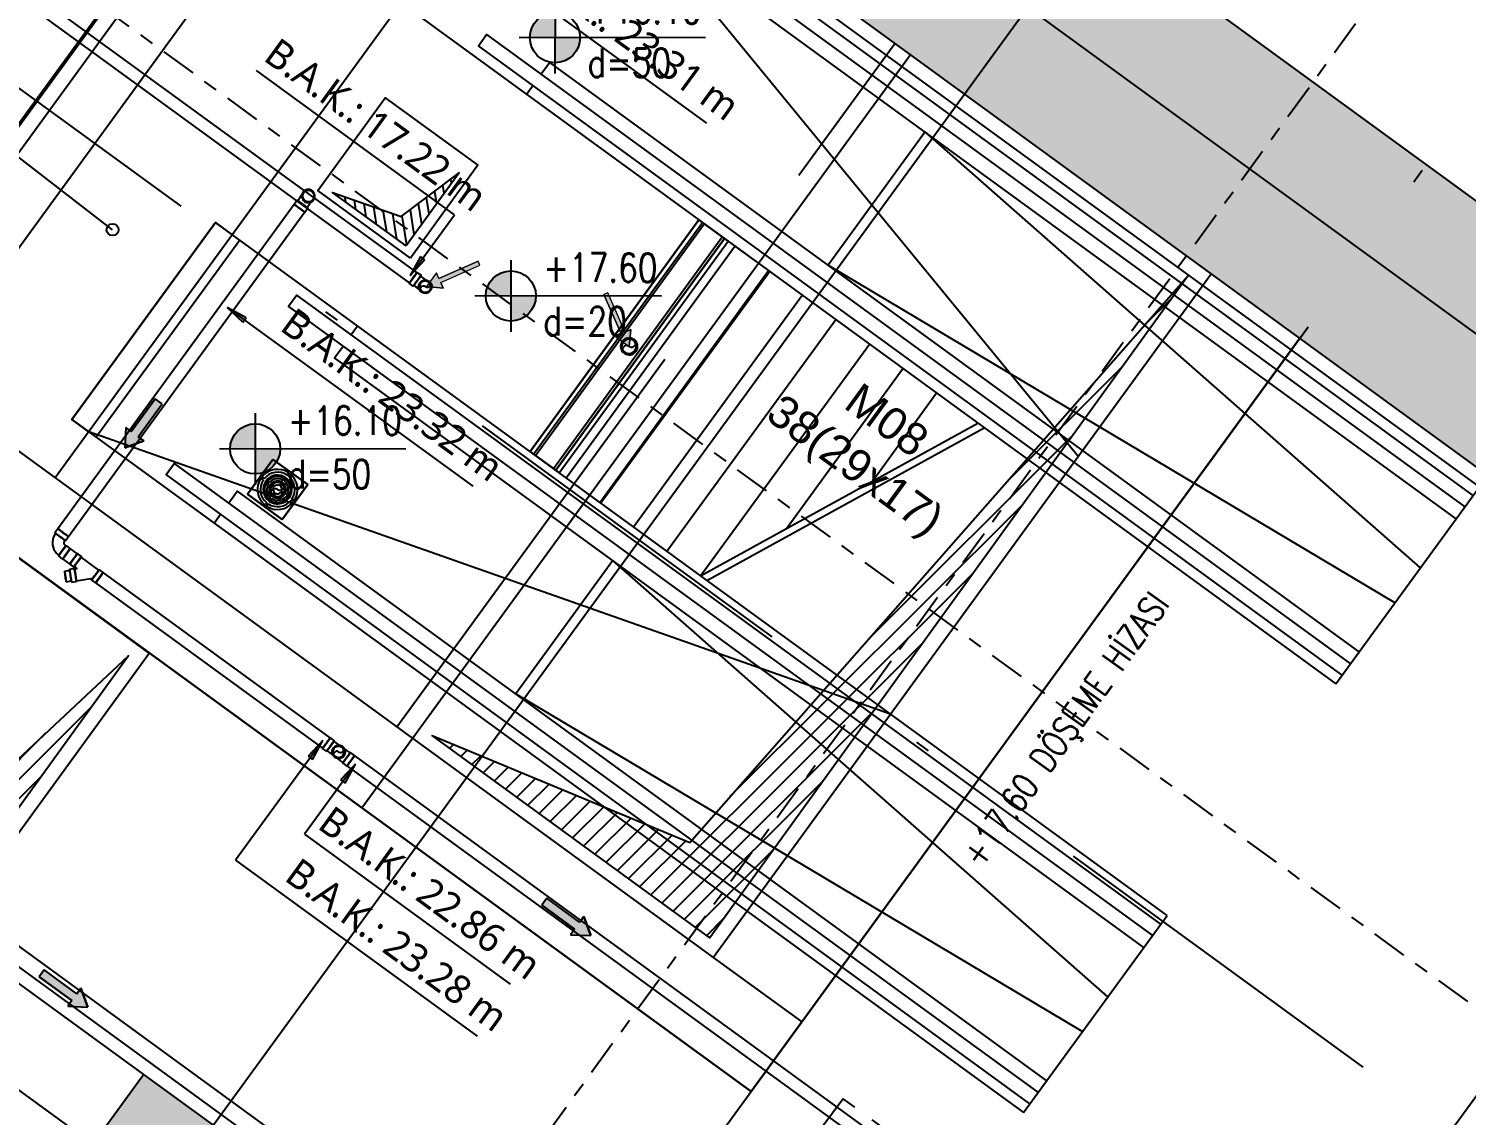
# Model space of a CAD drawing. Header units: millimetres. Extents: x 400382 to 401500, y 4543975 to 4544133.
# Drawn here: x 400776.09 to 400786.11, y 4544114.19 to 4544121.77 of the extents above; entities that cross this region are included whole.
import ezdxf
from ezdxf.enums import TextEntityAlignment as Align

# ---------------------------------------------------------------- set-up
doc = ezdxf.new("R2010")
doc.units = ezdxf.units.MM
for name, pattern in [('ACAD_ISO05W100', [33, 24, -3, 0, -3, 0, -3]), ('AKS', [3, 2.5, -0.25, 0, -0.25]), ('CENTER', [2, 1.25, -0.25, 0.25, -0.25]), ('CIZGI', [0.4, 0.25, -0.15]), ('CONTINU', [0]), ('DASHDOT2', [0.5, 0.25, -0.125, 0, -0.125]), ('HIDDEN', [0.375, 0.25, -0.125]), ('HIDDEN2', [4.7625, 3.175, -1.5875])]:
    doc.linetypes.add(name, pattern=pattern)
doc.layers.add('A-DETL-GENF', color=92, linetype='Continuous', lineweight=9)
for name, color, linetype in [('aks prota', 2, 'AKS'), ('bosluk prota', 2, 'Continuous'), ('bosluk tarama prota', 8, 'Continuous'), ('boşluk prota', 2, 'Continuous'), ('boşluk taraması prota', 252, 'Continuous'), ('iderzi_PROTA', 3, 'Continuous'), ('kiriş prota', 6, 'Continuous'), ('kolon prota', 1, 'Continuous'), ('kolon tarama prota', 252, 'Continuous'), ('merdiven prota', 2, 'Continuous'), ('perde prota', 1, 'Continuous'), ('PRT-AL-TUNEL_EKSENI', 14, 'DASHDOT2'), ('PRT-MI-a_fit_drainage', 10, 'Continuous'), ('prt-s-taxis', 7, 'Continuous'), ('skesit prota', 7, 'Continuous'), ('st-s_level (kot)', 6, 'Continuous'), ('st-s_levelmark (kot işareti)', 4, 'Continuous'), ('st_s_not çizgisi', 4, 'CIZGI'), ('st_s_ölçü', 4, 'Continuous'), ('TARAMA', 8, 'Continuous'), ('temel prota', 6, 'Continuous')]:
    doc.layers.add(name, color=color, linetype=linetype)
doc.styles.add('OLCU', font='romanstw.shx')
doc.styles.add('PRT-MI-a_Arial', font='Arial.ttf', dxfattribs={"height": 30})
doc.styles.add('Segoe UI Light_1', font='', dxfattribs={"height": 200})
doc.styles.add('tkolon', font='romanstw.shx')
doc.styles.get('Segoe UI Light_1').set_extended_font_data('Segoe UI Light')

# ---------------------------------------------------------------- blocks, each defined once
blk = doc.blocks.new('Flow Direction - Flow Direction _25mm_-1035271-_17_70 m  ARA KAT')
at = {"layer": 'TARAMA'}
blk.add_hatch(color=256, dxfattribs=at).paths.add_polyline_path([(0, 0), (-117, -78), (-117, -30), (-400, -30), (-400, 30), (-117, 30), (-117, 78)], flags=0)
for p, q in [((-117, 30), (-400, 30)), ((-400, 30), (-400, -30)), ((-117, 30), (-400, 30)), ((-400, 30), (-400, -30)), ((0, 0), (-117, 78)), ((-117, 78), (-117, 30)), ((-117, 78), (0, 0)), ((-117, 30), (-117, 78)), ((-117, -78), (0, 0)), ((-117, -78), (0, 0)), ((-400, -30), (-117, -30)), ((-117, -30), (-400, -30)), ((-117, -30), (-117, -78)), ((-117, -30), (-117, -78))]:
    blk.add_line(p, q, dxfattribs=at)
blk = doc.blocks.new('Riser Direction1 - Flow Direction _25mm_ 2-2155046-_17_70 m  ARA KAT')
at = {"layer": 'A-DETL-GENF'}
blk.add_hatch(color=256, dxfattribs=at).paths.add_polyline_path([(0, 0), (118, 0), (96, -38), (355, -188), (340, -214), (81, -64), (59, -102)], flags=0)
for p, q in [((0, 0), (59, -102)), ((118, 0), (0, 0)), ((118, 0), (0, 0)), ((59, -102), (0, 0)), ((59, -102), (81, -64)), ((81, -64), (59, -102)), ((81, -64), (340, -214)), ((81, -64), (340, -214)), ((96, -38), (118, 0)), ((96, -38), (118, 0)), ((355, -188), (96, -38)), ((96, -38), (355, -188)), ((340, -214), (355, -188)), ((340, -214), (355, -188))]:
    blk.add_line(p, q, dxfattribs=at)
blk = doc.blocks.new('17.60 mekanik')
at = {"layer": 'kolon tarama prota'}
for points in [[(136921.1, 66384.5), (136931.5, 66395.4), (136928.3, 66397.8)], [(136793.6, 66362.1), (136804.6, 66351.7), (136806.9, 66354.9)], [(136860.8, 66060), (136850.4, 66049), (136853.6, 66046.7)], [(136883.5, 66043.5), (136873.1, 66032.5), (136876.3, 66030.2)]]:
    blk.add_hatch(color=256, dxfattribs=at).paths.add_polyline_path(points, flags=0)
for p, q in [((136547.3, 66650.5), (136920.6, 66379.3)), ((136925.9, 66386.5), (136552.5, 66657.8)), ((136754.8, 66637), (136407, 66158.4)), ((136416.6, 66151.4), (136764.3, 66630.1)), ((136983, 66596.2), (137127.7, 66491)), ((136952, 66426.9), (136813.8, 66527.3)), ((136840.3, 66434), (136675.7, 66207.4)), ((136842.3, 66436.8), (136840.2, 66434)), ((136847.6, 66428.6), (136849.7, 66431.5)), ((136683, 66202.1), (136847.6, 66428.7)), ((136921.1, 66384.5), (136952, 66426.9)), ((137122.6, 66423.5), (137005.1, 66261.7)), ((137005.1, 66261.7), (137122.6, 66423.5)), ((137007.5, 66259.9), (137125.1, 66421.7)), ((137007.5, 66259.9), (137125.1, 66421.7)), ((137007.5, 66259.9), (137125.1, 66421.7)), ((137007.5, 66259.9), (137125.1, 66421.7)), ((137008.7, 66259), (137126.3, 66420.8)), ((137008.7, 66259), (137126.3, 66420.8)), ((137122.6, 66423.5), (137122.6, 66423.5)), ((137122.6, 66423.5), (137125.1, 66421.7)), ((137125.1, 66421.7), (137122.6, 66423.5)), ((137125.1, 66421.7), (137125.1, 66421.7)), ((137125.1, 66421.7), (137126.3, 66420.8)), ((137140.4, 66410.5), (137125.1, 66421.7)), ((137125.1, 66421.7), (137125.1, 66421.7)), ((137126.3, 66420.8), (137126.3, 66420.8)), ((137126.3, 66420.8), (137138.8, 66411.7)), ((137021.3, 66249.9), (137138.8, 66411.7)), ((137021.3, 66249.9), (137138.8, 66411.7)), ((137140.4, 66410.5), (137022.9, 66248.7)), ((137022.9, 66248.7), (137140.4, 66410.5)), ((137022.9, 66248.7), (137140.4, 66410.5)), ((137022.9, 66248.7), (137140.4, 66410.5)), ((137138.8, 66411.7), (137138.8, 66411.7)), ((137138.8, 66411.7), (137140.4, 66410.5)), ((137140.4, 66410.5), (137140.4, 66410.5)), ((137140.4, 66410.5), (137142.9, 66408.8)), ((137142.9, 66408.8), (137140.4, 66410.5)), ((137140.4, 66410.5), (137140.4, 66410.5)), ((137025.3, 66247), (137142.9, 66408.8)), ((137025.3, 66247), (137142.9, 66408.8)), ((137142.9, 66408.8), (137142.9, 66408.8)), ((136928.3, 66397.8), (136921.1, 66384.5)), ((136921.1, 66384.5), (136931.5, 66395.4)), ((136931.5, 66395.4), (136928.3, 66397.8)), ((136793.6, 66362.1), (136804.6, 66351.7)), ((136806.9, 66354.9), (136793.6, 66362.1)), ((136793.6, 66362.1), (136821.8, 66341.6)), ((136804.6, 66351.7), (136806.9, 66354.9)), ((136821.8, 66341.6), (136965, 66237.6)), ((137005.1, 66261.7), (137007.5, 66259.9)), ((137007.5, 66259.9), (137005.1, 66261.7)), ((137005.1, 66261.7), (137005.1, 66261.7)), ((137007.5, 66259.9), (137007.5, 66259.9)), ((137007.5, 66259.9), (137022.9, 66248.7)), ((137008.7, 66259), (137007.5, 66259.9)), ((137007.5, 66259.9), (137007.5, 66259.9)), ((136825.6, 66256.1), (136808, 66231.8)), ((136808, 66231.8), (136825.6, 66256.1)), ((136849.9, 66238.5), (136825.6, 66256.1)), ((136825.6, 66256.1), (136849.9, 66238.5)), ((136825.6, 66256.1), (136825.6, 66256.1)), ((137021.3, 66249.9), (137008.7, 66259)), ((137008.7, 66259), (137008.7, 66259)), ((137022.9, 66248.7), (137021.3, 66249.9)), ((137021.3, 66249.9), (137021.3, 66249.9)), ((136817.3, 66243), (136818.9, 66241.8)), ((136818.9, 66241.8), (136817.3, 66243)), ((136817.3, 66243), (136817.3, 66243)), ((136819.5, 66242.6), (136817.9, 66243.8)), ((136817.9, 66243.8), (136819.5, 66242.6)), ((136817.9, 66243.8), (136817.9, 66243.8)), ((136818.9, 66241.8), (136818.9, 66241.8)), ((136819.5, 66242.6), (136819.5, 66242.6)), ((136820.9, 66240.3), (136822.6, 66239.1)), ((136822.6, 66239.1), (136820.9, 66240.3)), ((136820.9, 66240.3), (136820.9, 66240.3)), ((136823.2, 66239.9), (136821.5, 66241.1)), ((136821.5, 66241.1), (136823.2, 66239.9)), ((136821.5, 66241.1), (136821.5, 66241.1)), ((136823.2, 66239.9), (136823.2, 66239.9)), ((136831.4, 66239.5), (136830.2, 66237.8)), ((136830.2, 66237.8), (136831.4, 66239.5)), ((136831.4, 66239.5), (136831.4, 66239.5)), ((136834.1, 66243.1), (136832.9, 66241.5)), ((136832.9, 66241.5), (136834.1, 66243.1)), ((136832.9, 66241.5), (136832.9, 66241.5)), ((136833.7, 66240.9), (136834.9, 66242.5)), ((136834.9, 66242.5), (136833.7, 66240.9)), ((136833.7, 66240.9), (136833.7, 66240.9)), ((136834.1, 66243.1), (136834.1, 66243.1)), ((136834.9, 66242.5), (136834.9, 66242.5)), ((136836.7, 66246.7), (136835.6, 66245.1)), ((136835.6, 66245.1), (136836.7, 66246.7)), ((136835.6, 66245.1), (136835.6, 66245.1)), ((136836.4, 66244.5), (136837.5, 66246.2)), ((136837.5, 66246.2), (136836.4, 66244.5)), ((136836.4, 66244.5), (136836.4, 66244.5)), ((136836.7, 66246.7), (136836.7, 66246.7)), ((136837.5, 66246.2), (136837.5, 66246.2)), ((137022.9, 66248.7), (137022.9, 66248.7)), ((137022.9, 66248.7), (137025.3, 66247)), ((137025.3, 66247), (137022.9, 66248.7)), ((137022.9, 66248.7), (137022.9, 66248.7)), ((137025.3, 66247), (137025.3, 66247)), ((136808, 66231.8), (136832.2, 66214.2)), ((136832.2, 66214.2), (136808, 66231.8)), ((136808, 66231.8), (136808, 66231.8)), ((136822.6, 66239.1), (136822.6, 66239.1)), ((136824.1, 66229.4), (136822.9, 66227.8)), ((136822.9, 66227.8), (136824.1, 66229.4)), ((136824.1, 66229.4), (136824.1, 66229.4)), ((136824.6, 66237.7), (136826.2, 66236.5)), ((136826.2, 66236.5), (136824.6, 66237.7)), ((136824.6, 66237.7), (136824.6, 66237.7)), ((136826.8, 66237.3), (136825.2, 66238.5)), ((136825.2, 66238.5), (136826.8, 66237.3)), ((136825.2, 66238.5), (136825.2, 66238.5)), ((136826.8, 66233), (136825.6, 66231.4)), ((136825.6, 66231.4), (136826.8, 66233)), ((136825.6, 66231.4), (136825.6, 66231.4)), ((136826.2, 66236.5), (136826.2, 66236.5)), ((136826.4, 66230.8), (136827.6, 66232.4)), ((136827.6, 66232.4), (136826.4, 66230.8)), ((136826.4, 66230.8), (136826.4, 66230.8)), ((136826.8, 66237.3), (136826.8, 66237.3)), ((136826.8, 66233), (136826.8, 66233)), ((136827.6, 66232.4), (136827.6, 66232.4)), ((136830.2, 66237.8), (136830.2, 66237.8)), ((136831, 66233), (136832.6, 66231.8)), ((136832.6, 66231.8), (136831, 66233)), ((136831, 66233), (136831, 66233)), ((136831.1, 66237.2), (136832.2, 66238.9)), ((136832.2, 66238.9), (136831.1, 66237.2)), ((136831.1, 66237.2), (136831.1, 66237.2)), ((136833.2, 66232.6), (136831.6, 66233.8)), ((136831.6, 66233.8), (136833.2, 66232.6)), ((136831.6, 66233.8), (136831.6, 66233.8)), ((136832.2, 66238.9), (136832.2, 66238.9)), ((136832.2, 66214.2), (136849.9, 66238.5)), ((136849.9, 66238.5), (136832.2, 66214.2)), ((136832.6, 66231.8), (136832.6, 66231.8)), ((136833.2, 66232.6), (136833.2, 66232.6)), ((136834.7, 66230.3), (136836.3, 66229.2)), ((136836.3, 66229.2), (136834.7, 66230.3)), ((136834.7, 66230.3), (136834.7, 66230.3)), ((136836.9, 66230), (136835.3, 66231.1)), ((136835.3, 66231.1), (136836.9, 66230)), ((136835.3, 66231.1), (136835.3, 66231.1)), ((136836.9, 66230), (136836.9, 66230)), ((136849.9, 66238.5), (136849.9, 66238.5)), ((136821.5, 66225.7), (136820.3, 66224.1)), ((136820.3, 66224.1), (136821.5, 66225.7)), ((136820.3, 66224.1), (136820.3, 66224.1)), ((136821.1, 66223.5), (136822.3, 66225.1)), ((136822.3, 66225.1), (136821.1, 66223.5)), ((136821.1, 66223.5), (136821.1, 66223.5)), ((136821.5, 66225.7), (136821.5, 66225.7)), ((136822.3, 66225.1), (136822.3, 66225.1)), ((136822.9, 66227.8), (136822.9, 66227.8)), ((136823.7, 66227.2), (136824.9, 66228.8)), ((136824.9, 66228.8), (136823.7, 66227.2)), ((136823.7, 66227.2), (136823.7, 66227.2)), ((136824.9, 66228.8), (136824.9, 66228.8)), ((136836.3, 66229.2), (136836.3, 66229.2)), ((136838.3, 66227.7), (136839.9, 66226.5)), ((136839.9, 66226.5), (136838.3, 66227.7)), ((136838.3, 66227.7), (136838.3, 66227.7)), ((136840.5, 66227.3), (136838.9, 66228.5)), ((136838.9, 66228.5), (136840.5, 66227.3)), ((136838.9, 66228.5), (136838.9, 66228.5)), ((136839.9, 66226.5), (136839.9, 66226.5)), ((136840.5, 66227.3), (136840.5, 66227.3)), ((136832.2, 66214.2), (136832.2, 66214.2)), ((136675.6, 66207.5), (136673.6, 66204.6)), ((136681, 66199.3), (136683, 66202.1)), ((136684.3, 66193.8), (136681.5, 66195.9)), ((136689.3, 66190.1), (136684.3, 66193.8)), ((136692.2, 66188.1), (136689.4, 66190.2)), ((136676.1, 66188.5), (136679, 66186.4)), ((136679, 66186.5), (136684.1, 66182.8)), ((136687.3, 66179.8), (136683.9, 66179.2)), ((136684, 66182.8), (136686.8, 66180.7)), ((136687.1, 66181.1), (136689.2, 66179.6)), ((136689.2, 66179.6), (136687.4, 66179.3)), ((136704.3, 66178.7), (136691.9, 66187.7)), ((136684, 66178.3), (136680.4, 66177.8)), ((136681.5, 66170.5), (136685.1, 66171.1)), ((136685.3, 66170.2), (136688.7, 66170.7)), ((136688.7, 66171.2), (136698.6, 66172.8)), ((136698.6, 66172.8), (136699.5, 66172.1)), ((136699.2, 66171.7), (136702.1, 66169.7)), ((136700.2, 66173), (136700.2, 66173.1)), ((136700.2, 66173.1), (136700.2, 66173.1)), ((136702.1, 66169.7), (136860.5, 66054.6)), ((136707.4, 66177.1), (136704.6, 66179.1)), ((136865.8, 66061.9), (136707.4, 66177)), ((137078.3, 65604.2), (136322.9, 66153)), ((136316, 66143.5), (137071.3, 65594.7)), ((136860.8, 66060), (136800, 65976.4)), ((136860.8, 66060), (136850.4, 66049)), ((136853.6, 66046.7), (136860.8, 66060)), ((136850.4, 66049), (136853.6, 66046.7)), ((136882.9, 66049.7), (136880, 66051.7)), ((137269.9, 65768.4), (136882.8, 66049.6)), ((136883.5, 66043.5), (136848, 65994.6)), ((136883.5, 66043.5), (136873.1, 66032.5)), ((136874.6, 66044.3), (136877.5, 66042.2)), ((136876.3, 66030.2), (136883.5, 66043.5)), ((136877.5, 66042.3), (137264.6, 65761.1)), ((136873.1, 66032.5), (136876.3, 66030.2)), ((136848, 65994.6), (136991.7, 65890.2)), ((136800, 65976.4), (136968.7, 65853.9))]:
    blk.add_line(p, q, dxfattribs=at)
at = {"layer": 'kolon tarama prota', "extrusion": (0, 0, -1)}
for p, q in [((136925.9, 66386.6), (136928.8, 66384.6)), ((136923.4, 66377.1), (136920.6, 66379.2)), ((136865.9, 66061.9), (136868.7, 66059.9)), ((136863.3, 66052.5), (136860.5, 66054.5))]:
    blk.add_line(p, q, dxfattribs=at)
at = {"layer": 'kolon tarama prota', "flags": 128}
for points in [[(136842.7, 66436.6), (136844.2, 66438.6), (136845.4, 66440.4), (136846.3, 66441.6), (136846.8, 66442.2), (136846.8, 66442.2)], [(136847.7, 66436.5), (136846.4, 66438), (136846, 66439.9), (136846.5, 66441.8), (136846.8, 66442.2)], [(136846.8, 66442.2), (136848.3, 66443.5), (136850.2, 66443.9), (136852.1, 66443.4), (136852.5, 66443.1)], [(136852.5, 66443.1), (136853.8, 66441.6), (136854.2, 66439.7), (136853.7, 66437.8), (136853.4, 66437.4)], [(136853.4, 66437.4), (136851.9, 66436.1), (136850, 66435.7), (136848.1, 66436.2), (136847.7, 66436.5)], [(136853.4, 66437.4), (136853.1, 66437), (136852.3, 66435.9), (136851.1, 66434.3), (136849.7, 66432.3), (136849.3, 66431.7)], [(136674, 66204.4), (136672.5, 66201.5), (136671.9, 66198.3), (136672, 66196.1)], [(136680.1, 66197.4), (136680.3, 66199), (136680.6, 66199.5)], [(136672, 66196.1), (136672.9, 66193), (136674.8, 66190.4), (136676.4, 66188.9)], [(136681.2, 66195.5), (136680.2, 66196.8), (136680.1, 66197.4)], [(136869.3, 66048.8), (136868, 66050.3), (136867.6, 66052.2), (136868.1, 66054.1), (136868.4, 66054.5)], [(136868.4, 66054.5), (136869.9, 66055.8), (136871.8, 66056.2), (136873.7, 66055.7), (136874.1, 66055.4)], [(136875, 66049.7), (136873.5, 66048.4), (136871.6, 66048), (136869.7, 66048.5), (136869.3, 66048.8)], [(136874.9, 66044.7), (136872.9, 66046.2), (136871.1, 66047.5), (136869.9, 66048.4), (136869.3, 66048.8), (136869.3, 66048.8)], [(136874.1, 66055.4), (136874.5, 66055.1), (136875.6, 66054.4), (136877.2, 66053.1), (136879.2, 66051.7), (136879.7, 66051.3)], [(136874.1, 66055.4), (136875.4, 66053.9), (136875.8, 66052), (136875.3, 66050.1), (136875, 66049.7)]]:
    blk.add_lwpolyline(points, dxfattribs=at)
at = {"layer": 'kolon tarama prota', "extrusion": (0, 0, -1), "flags": 128}
for points in [[(-136934.1, 66380.1), (-136932.3, 66380.8), (-136930.4, 66380.6), (-136928.7, 66379.5), (-136928.4, 66379.2)], [(-136934.1, 66380.1), (-136933.8, 66380.3), (-136932.7, 66381.1), (-136931, 66382.3), (-136929, 66383.8), (-136928.5, 66384.2)], [(-136935, 66374.3), (-136935.8, 66376.1), (-136935.6, 66378.1), (-136934.5, 66379.7), (-136934.1, 66380.1)], [(-136923.7, 66377.5), (-136925.7, 66376), (-136927.5, 66374.8), (-136928.7, 66373.9), (-136929.3, 66373.4), (-136929.3, 66373.4)], [(-136928.4, 66379.2), (-136927.7, 66377.3), (-136927.9, 66375.4), (-136928.9, 66373.8), (-136929.3, 66373.4)], [(-136929.3, 66373.4), (-136931.1, 66372.7), (-136933.1, 66372.9), (-136934.7, 66373.9), (-136935, 66374.3)], [(-136874.1, 66055.4), (-136873.7, 66055.7), (-136872.6, 66056.5), (-136871, 66057.7), (-136869, 66059.1), (-136868.4, 66059.5)], [(-136863.6, 66052.9), (-136865.7, 66051.4), (-136867.4, 66050.1), (-136868.7, 66049.2), (-136869.2, 66048.8), (-136869.3, 66048.8)], [(-136868.4, 66054.5), (-136867.6, 66052.7), (-136867.8, 66050.7), (-136868.9, 66049.1), (-136869.3, 66048.8)], [(-136874.1, 66055.4), (-136872.3, 66056.1), (-136870.3, 66056), (-136868.7, 66054.9), (-136868.4, 66054.5)], [(-136869.3, 66048.8), (-136871.1, 66048), (-136873, 66048.2), (-136874.7, 66049.3), (-136875, 66049.7)], [(-136875, 66049.7), (-136875.7, 66051.5), (-136875.5, 66053.4), (-136874.5, 66055.1), (-136874.1, 66055.4)]]:
    blk.add_lwpolyline(points, dxfattribs=at)
at = {"layer": 'kolon tarama prota'}
for centre, radius, start, end in [((136850.1, 66439.8), 4.58, 54, 234), ((136850.1, 66439.8), 4.58, 54, 234), ((136850.1, 66439.8), 4.5, 144, 324), ((136850.1, 66439.8), 4.1, 54, 234), ((136850.1, 66439.8), 4.5, 324, 144), ((136850.1, 66439.8), 4.58, 234, 54), ((136850.1, 66439.8), 4.58, 234, 54), ((136850.1, 66439.8), 4.1, 234, 54), ((136931.7, 66376.7), 4.5, 324, 144), ((136933.1, 66378.6), 2.25, 234, 54), ((136931.7, 66376.7), 4.5, 144, 324), ((136930.4, 66374.9), 2.25, 54, 234), ((137074, 66335.2), 5, 54, 234), ((137074, 66335.2), 5, 54, 234), ((137074, 66335.2), 5.9, 324, 144), ((137075.7, 66337.6), 2.95, 234, 54), ((137074, 66335.2), 5.9, 144, 324), ((137072.2, 66332.8), 2.95, 54, 234), ((137074, 66335.2), 5, 234, 54), ((137074, 66335.2), 5, 234, 54), ((136828.9, 66235.1), 14, 146.0467, 231.9533), ((136828.9, 66235.1), 14, 146.0467, 231.9533), ((136828.9, 66235.1), 12, 146.388, 231.612), ((136828.9, 66235.1), 12, 146.388, 231.612), ((136828.9, 66235.1), 14, 56.0467, 141.9533), ((136828.9, 66235.1), 14, 56.0467, 141.9533), ((136828.9, 66235.1), 10, 54, 234), ((136828.9, 66235.1), 10, 54, 234), ((136828.9, 66235.1), 9.5, 147.017, 230.983), ((136828.9, 66235.1), 9.5, 147.017, 230.983), ((136828.9, 66235.1), 12, 56.388, 141.612), ((136828.9, 66235.1), 12, 56.388, 141.612), ((136828.9, 66235.1), 9, 54, 234), ((136828.9, 66235.1), 9, 54, 234), ((136828.9, 66235.1), 9.5, 57.017, 140.983), ((136828.9, 66235.1), 9.5, 57.017, 140.983), ((136828.9, 66235.1), 10, 234, 54), ((136828.9, 66235.1), 10, 234, 54), ((136828.9, 66235.1), 7.5, 57.8226, 140.1774), ((136828.9, 66235.1), 7.5, 57.8226, 140.1774), ((136828.9, 66235.1), 9, 234, 54), ((136828.9, 66235.1), 9, 234, 54), ((136828.9, 66235.1), 5, 54, 234), ((136828.9, 66235.1), 5, 54, 234), ((136828.9, 66235.1), 5.9, 324, 144), ((136828.9, 66235.1), 5, 59.7392, 138.2608), ((136828.9, 66235.1), 5, 59.7392, 138.2608), ((136830.6, 66237.5), 2.95, 234, 54), ((136828.9, 66235.1), 7.5, 327.8226, 50.1774), ((136828.9, 66235.1), 7.5, 327.8226, 50.1774), ((136828.9, 66235.1), 9.5, 327.017, 50.983), ((136828.9, 66235.1), 9.5, 327.017, 50.983), ((136828.9, 66235.1), 12, 326.388, 51.612), ((136828.9, 66235.1), 12, 326.388, 51.612), ((136828.9, 66235.1), 14, 326.0467, 51.9533), ((136828.9, 66235.1), 14, 326.0467, 51.9533), ((136828.9, 66235.1), 7.5, 147.8226, 230.1774), ((136828.9, 66235.1), 7.5, 147.8226, 230.1774), ((136828.9, 66235.1), 5.9, 144, 324), ((136828.9, 66235.1), 5, 149.7392, 228.2608), ((136828.9, 66235.1), 5, 149.7392, 228.2608), ((136827.2, 66232.7), 2.95, 54, 234), ((136828.9, 66235.1), 7.5, 237.8226, 320.1774), ((136828.9, 66235.1), 7.5, 237.8226, 320.1774), ((136828.9, 66235.1), 3, 153.5941, 224.4059), ((136828.9, 66235.1), 3, 153.5941, 224.4059), ((136828.9, 66235.1), 5, 234, 54), ((136828.9, 66235.1), 5, 234, 54), ((136828.9, 66235.1), 5, 239.7392, 318.2608), ((136828.9, 66235.1), 5, 239.7392, 318.2608), ((136828.9, 66235.1), 3, 63.5941, 134.4059), ((136828.9, 66235.1), 3, 63.5941, 134.4059), ((136828.9, 66235.1), 3, 243.5941, 314.4059), ((136828.9, 66235.1), 3, 243.5941, 314.4059), ((136828.9, 66235.1), 3, 333.5941, 44.4059), ((136828.9, 66235.1), 3, 333.5941, 44.4059), ((136828.9, 66235.1), 5, 329.7392, 48.2608), ((136828.9, 66235.1), 5, 329.7392, 48.2608), ((136828.9, 66235.1), 14, 236.0467, 321.9533), ((136828.9, 66235.1), 14, 236.0467, 321.9533), ((136828.9, 66235.1), 12, 236.388, 321.612), ((136828.9, 66235.1), 12, 236.388, 321.612), ((136828.9, 66235.1), 9.5, 237.017, 320.983), ((136828.9, 66235.1), 9.5, 237.017, 320.983), ((136871.7, 66052.1), 4.58, 144, 324), ((136871.7, 66052.1), 4.58, 144, 324), ((136871.7, 66052.1), 4.5, 144, 324), ((136871.7, 66052.1), 4.1, 144, 324), ((136871.7, 66052.1), 4.58, 324, 144), ((136871.7, 66052.1), 4.58, 324, 144), ((136871.7, 66052.1), 4.5, 324, 144), ((136870.4, 66050.3), 2.25, 54, 234), ((136871.7, 66052.1), 4.1, 324, 144), ((136873, 66053.9), 2.25, 234, 54)]:
    blk.add_arc(centre, radius, start, end, dxfattribs=at)
at = {"layer": 'kolon tarama prota', "extrusion": (0, 0, -1)}
for centre, radius, start, end in [((-136931.7, 66376.7), 4.58, 36, 216), ((-136931.7, 66376.7), 4.58, 36, 216), ((-136931.7, 66376.7), 4.1, 36, 216), ((-136931.7, 66376.7), 4.58, 216, 36), ((-136931.7, 66376.7), 4.58, 216, 36), ((-136931.7, 66376.7), 4.1, 216, 36), ((-136871.7, 66052.1), 4.58, 216, 36), ((-136871.7, 66052.1), 4.58, 216, 36), ((-136871.7, 66052.1), 4.1, 216, 36), ((-136871.7, 66052.1), 4.58, 36, 216), ((-136871.7, 66052.1), 4.58, 36, 216), ((-136871.7, 66052.1), 4.1, 36, 216)]:
    blk.add_arc(centre, radius, start, end, dxfattribs=at)
at = {"layer": 'kolon tarama prota'}
for centre, major_axis, ratio, start_param, end_param in [((136843.9, 66431.3), (3.7, -2.69), 0.01, 1.570796, 4.712389), ((136843.9, 66431.3), (3.64, -2.65), 0.01, 3.141593, 4.712389), ((136843.9, 66431.3), (3.64, -2.65), 0.01, 1.570796, 3.141593), ((136846, 66434.2), (3.7, -2.69), 0.01, 1.570796, 4.712389), ((136846, 66434.2), (3.31, -2.41), 0.01, 1.570796, 4.712389), ((136843.9, 66431.3), (3.7, -2.69), 0.01, 4.712389, 7.853982), ((136843.9, 66431.3), (3.64, -2.65), 0.01, 4.712389, 6.283185), ((136843.9, 66431.3), (3.64, -2.65), 0.01, 0, 1.570796), ((136846, 66434.2), (-3.31, 2.41), 0.01, 1.570796, 4.712389), ((136846, 66434.2), (-3.7, 2.69), 0.01, 1.570796, 4.712389), ((136923.3, 66382.9), (2.65, 3.64), 0.010001, 1.570796, 3.141593), ((136923.3, 66382.9), (2.65, 3.64), 0.010001, 3.141593, 4.712389), ((136923.3, 66382.9), (2.65, 3.64), 0.010001, 0, 1.570796), ((136923.3, 66382.9), (2.65, 3.64), 0.010001, 4.712389, 6.283185), ((136677.3, 66201.9), (3.7, -2.69), 0.01, 0.009988, 3.151581), ((136677.3, 66201.9), (3.7, -2.69), 0.01, 3.151581, 6.293174), ((136677.3, 66201.9), (3.31, -2.41), 0.01, 3.151581, 6.293174), ((136677.3, 66201.9), (-3.31, 2.41), 0.01, 3.151581, 6.293174), ((136679.3, 66204.8), (-3.7, 2.69), 0.01, 0.009988, 3.151581), ((136679.3, 66204.8), (-3.7, 2.69), 0.01, 3.151581, 6.293174), ((136679.3, 66204.8), (3.64, -2.65), 0.01, 1.570796, 3.141593), ((136679.3, 66204.8), (3.64, -2.65), 0.01, 3.141593, 4.712389), ((136679.3, 66204.8), (3.64, -2.65), 0.01, 4.712389, 6.283185), ((136679.3, 66204.8), (3.64, -2.65), 0.01, 0, 1.570796), ((136678.8, 66192.2), (2.69, 3.7), 0.009989, 3.131593, 6.273186), ((136678.8, 66192.2), (2.69, 3.7), 0.009989, 6.273186, 9.414779), ((136678.8, 66192.2), (2.41, 3.31), 0.009989, 3.131593, 6.273186), ((136678.8, 66192.2), (2.41, 3.31), 0.009989, 6.273186, 9.414779), ((136681.7, 66190.1), (2.69, 3.7), 0.009989, 6.273186, 9.414779), ((136681.7, 66190.1), (2.69, 3.7), 0.009989, 3.131593, 6.273186), ((136681.7, 66190.1), (2.65, 3.64), 0.009989, 1.570796, 3.141593), ((136681.7, 66190.1), (2.65, 3.64), 0.009989, 3.141593, 4.712389), ((136681.7, 66190.1), (2.65, 3.64), 0.009989, 0, 1.570796), ((136681.7, 66190.1), (2.65, 3.64), 0.009989, 4.712389, 6.283185), ((136686.7, 66186.5), (2.69, 3.7), 0.009989, 3.137448, 6.279041), ((136686.7, 66186.5), (2.69, 3.7), 0.009989, 6.279041, 9.420634), ((136686.7, 66186.5), (2.65, 3.64), 0.009989, 0, 1.570796), ((136686.7, 66186.5), (2.65, 3.64), 0.009989, 4.712389, 6.283185), ((136684.6, 66174.7), (-0.72, 4.52), 0.004133, 6.273192, 9.414784), ((136684.6, 66174.7), (-0.72, 4.52), 0.004133, 3.131599, 6.273192), ((136686.7, 66186.5), (2.65, 3.64), 0.009989, 1.570796, 3.141593), ((136686.7, 66186.5), (2.65, 3.64), 0.009989, 3.141593, 4.712389), ((136689.5, 66184.4), (2.69, 3.7), 0.009989, 6.279041, 9.420634), ((136689.5, 66184.4), (2.69, 3.7), 0.009989, 3.137448, 6.279041), ((136689.5, 66184.4), (2.41, 3.31), 0.009989, 3.137448, 6.279041), ((136689.5, 66184.4), (2.41, 3.31), 0.009989, 6.279041, 9.420634), ((136688, 66175.3), (-0.72, 4.52), 0.004133, 6.273192, 9.414784), ((136688, 66175.3), (-0.72, 4.52), 0.004133, 3.131599, 6.273192), ((136688, 66175.3), (-0.64, 4.05), 0.004133, 3.131599, 6.273192), ((136688, 66175.3), (-0.64, 4.05), 0.004133, 6.273192, 9.414784), ((136701.9, 66175.4), (2.69, 3.7), 0.009989, 6.279041, 9.420634), ((136681, 66174.1), (-0.57, 3.61), 0.004133, 6.273192, 9.414784), ((136681, 66174.1), (-0.57, 3.61), 0.004133, 3.131599, 6.273192), ((136684.6, 66174.7), (-0.57, 3.61), 0.004133, 3.131599, 6.273192), ((136684.6, 66174.7), (-0.57, 3.61), 0.004133, 6.273192, 9.414784), ((136701.9, 66175.4), (2.69, 3.7), 0.009989, 3.137448, 6.279041), ((136701.9, 66175.4), (2.41, 3.31), 0.009989, 6.279041, 9.420634), ((136701.9, 66175.4), (2.41, 3.31), 0.009989, 3.137448, 6.279041), ((136699.6, 66177.1), (-0.64, 4.05), 0.004133, 2.966948, 3.131599), ((136699.6, 66177.1), (-0.64, 4.05), 0.004133, 3.131599, 3.29625), ((136704.7, 66173.4), (2.69, 3.7), 0.009989, 6.279041, 9.420634), ((136704.7, 66173.4), (2.69, 3.7), 0.009989, 3.137448, 6.279041), ((136704.7, 66173.4), (2.65, 3.64), 0.009989, 1.570796, 3.141593), ((136704.7, 66173.4), (2.65, 3.64), 0.009989, 3.141593, 4.712389), ((136704.7, 66173.4), (2.65, 3.64), 0.009989, 0, 1.570796), ((136704.7, 66173.4), (2.65, 3.64), 0.009989, 4.712389, 6.283185), ((136863.2, 66058.2), (2.65, 3.64), 0.009989, 0, 1.570796), ((136863.2, 66058.2), (2.65, 3.64), 0.009989, 4.712389, 6.283185), ((136863.2, 66058.2), (2.65, 3.64), 0.009989, 1.570796, 3.141593), ((136863.2, 66058.2), (2.65, 3.64), 0.009989, 3.141593, 4.712389), ((136877.3, 66048), (2.69, 3.7), 0.009989, 4.712389, 7.853982), ((136877.3, 66048), (2.41, 3.31), 0.009989, 4.712389, 7.853982), ((136880.2, 66045.9), (2.69, 3.7), 0.009989, 4.712389, 7.853982), ((136880.2, 66045.9), (2.65, 3.64), 0.009989, 0, 1.570796), ((136880.2, 66045.9), (2.65, 3.64), 0.009989, 4.712389, 6.283185), ((136877.3, 66048), (2.69, 3.7), 0.009989, 1.570796, 4.712389), ((136877.3, 66048), (2.41, 3.31), 0.009989, 1.570796, 4.712389), ((136880.2, 66045.9), (2.65, 3.64), 0.009989, 1.570796, 3.141593), ((136880.2, 66045.9), (2.69, 3.7), 0.009989, 1.570796, 4.712389), ((136880.2, 66045.9), (2.65, 3.64), 0.009989, 3.141593, 4.712389)]:
    blk.add_ellipse(centre, major_axis=major_axis, ratio=ratio, start_param=start_param, end_param=end_param, dxfattribs=at)
at = {"layer": 'kolon tarama prota', "extrusion": (0, 0, -1)}
for centre, major_axis, ratio, start_param, end_param in [((136923.3, 66382.9), (-2.69, -3.7), 0.01, 4.712389, 7.853982), ((136923.3, 66382.9), (2.69, 3.7), 0.01, 4.712389, 7.853982), ((136926.1, 66380.8), (2.69, 3.7), 0.01, 1.570796, 4.712389), ((136926.1, 66380.8), (-2.41, -3.31), 0.01, 4.712389, 7.853982), ((136926.1, 66380.8), (-2.69, -3.7), 0.01, 1.570796, 4.712389), ((136926.1, 66380.8), (2.41, 3.31), 0.01, 4.712389, 7.853982), ((136863.2, 66058.2), (2.69, 3.7), 0.009989, 4.712389, 7.853982), ((136866, 66056.2), (2.69, 3.7), 0.009989, 4.712389, 7.853982), ((136866, 66056.2), (2.41, 3.31), 0.009989, 4.712389, 7.853982), ((136863.2, 66058.2), (2.69, 3.7), 0.009989, 1.570796, 4.712389), ((136866, 66056.2), (2.69, 3.7), 0.009989, 1.570796, 4.712389), ((136866, 66056.2), (2.41, 3.31), 0.009989, 1.570796, 4.712389)]:
    blk.add_ellipse(centre, major_axis=major_axis, ratio=ratio, start_param=start_param, end_param=end_param, dxfattribs=at)
at = {"layer": 'kolon tarama prota'}
for name, p, xscale, yscale, zscale, rotation in [('Riser Direction1 - Flow Direction _25mm_ 2-2155046-_17_70 m  ARA KAT', (136932.6, 66376.9), 0.1, 0.1, 0.1, 53.99999999999887), ('Riser Direction1 - Flow Direction _25mm_ 2-2155046-_17_70 m  ARA KAT', (137074, 66335.2), 0.09999999999999999, 0.09999999999999999, 0.09999999999999999, 143.9999999999989), ('Flow Direction - Flow Direction _25mm_-1035271-_17_70 m  ARA KAT', (136722.4, 66264.1), 0.1, 0.1, 0.1, 233.999999999998), ('Flow Direction - Flow Direction _25mm_-1035271-_17_70 m  ARA KAT', (137047.7, 65924.2), 0.1, 0.1, 0.1, 323.999999999999), ('Flow Direction - Flow Direction _25mm_-1035271-_17_70 m  ARA KAT', (136697.1, 65873.9), 0.1, 0.1, 0.1, 323.999999999999)]:
    blk.add_blockref(name, p, dxfattribs=dict(at, xscale=xscale, yscale=yscale, zscale=zscale, rotation=rotation))
at = {"layer": 'kolon tarama prota', "char_height": 20, "attachment_point": 1, "rotation": 324, "line_spacing_factor": 1.142579, "style": 'Segoe UI Light_1'}
for s, insert, width in [('B.A.K.: 23.31 m', (137005.7, 66614.9), 207.627), ('B.A.K.: 17.22 m', (136829.5, 66551.2), 207.124), ('B.A.K.: 23.32 m', (136841.2, 66362.9), 213.157), ('B.A.K.: 22.86 m', (136867.9, 66015.5), 213.157), ('B.A.K.: 23.28 m', (136844.8, 65979.2), 213.157)]:
    blk.add_mtext(s, dxfattribs=dict(at, insert=insert, width=width))
blk = doc.blocks.new('yürüyen mer 2')
at = {"color": 253}
blk.add_lwpolyline([(52651, 3429.1), (52651, 3599.1)], dxfattribs=at)
at = {"layer": 'st_s_ölçü', "color": 252, "ltscale": 0.1}
blk.add_line((53451.2, 3599.1), (53451.2, 3429.1), dxfattribs=at)
for points in [[(52651, 3599.1), (53472.2, 3599.1), (53472.2, 3429.1), (52651, 3429.1)], [(52651, 3591.6), (53396.5, 3591.6), (53396.5, 3581.8), (52651, 3581.8)], [(53349.5, 3599.1), (53349.5, 3591.6)], [(52651, 3571.6), (53349.5, 3571.6), (53349.5, 3581.8)], [(52651, 3529.1), (53109.3, 3571.6), (53109.3, 3456.6), (52651, 3499.1)], [(52651, 3456.6), (53349.5, 3456.6), (53349.5, 3446.3)], [(52651, 3436.6), (53396.5, 3436.6), (53396.5, 3446.3), (52651, 3446.3)], [(53349.5, 3429.1), (53349.5, 3436.6)]]:
    blk.add_lwpolyline(points, dxfattribs=at)
blk = doc.blocks.new('Stair_Anotation')
at = {"color": 0, "style": 'PRT-MI-a_Arial'}
blk.add_attdef('M.ADI', text='', height=0.2, dxfattribs=at).set_placement((0, 0), align=Align.BOTTOM_CENTER)
blk.add_attdef('BAS.SAYI-(EN-RIHT)', text='', height=0.2, dxfattribs=at).set_placement((0, -0.08), align=Align.TOP_CENTER)
blk = doc.blocks.new('PLAN_KOT')
at = {"layer": 'st-s_levelmark (kot işareti)'}
h = blk.add_hatch(color=256, dxfattribs=at)
h.paths.add_polyline_path([(0, 17.5, 0.414214), (-17.5, 0), (0, 0)])
h.paths.add_polyline_path([(17.5, 0), (0, 0), (0, -17.5, 0.414214)])
for p, q in [((0, 25), (0, -25)), ((105, 0), (-25, 0))]:
    blk.add_line(p, q, dxfattribs=at)
blk.add_circle((0, 0), 17.5, dxfattribs=at)
at = {"layer": 'st-s_level (kot)', "color": 6, "style": 'OLCU', "width": 0.8}
for tag, p in [('KOT', (22.7, 9.8)), ('DÖŞEME_KALINLIĞI', (22.7, -27.6))]:
    blk.add_attdef(tag, p, '', height=20, dxfattribs=at)

msp = doc.modelspace()

# ---------------------------------------------------------------- hatches: boundary and pattern name
at = {"layer": 'bosluk tarama prota'}
h = msp.add_hatch(dxfattribs=at)
h.set_pattern_fill('ANSI31', color=256, scale=0.5, angle=258.9285)
h.set_pattern_definition([(98.92846, (400794.26258, 4544146.992847), (-0.06174268, -0.00970007), [])])
h.paths.add_polyline_path([(400778.717, 4544120.255), (400778.205, 4544120.628), (400778.683, 4544120.459), (400779.088, 4544120.764)])
at = {"layer": 'boşluk taraması prota', "ltscale": 2}
h = msp.add_hatch(dxfattribs=at)
h.set_pattern_fill('ANSI31', color=256, scale=0.03, angle=-0.0715, style=0)
h.set_pattern_definition([(44.928458, (400110.4387, 4543667.91785), (-0.06726777, 0.067435967), [])])
h.paths.add_polyline_path([(400780.696, 4544116.094), (400784.175, 4544120.05), (400780.837, 4544115.429), (400778.899, 4544116.839)])
h = msp.add_hatch(dxfattribs=at)
h.set_pattern_fill('ANSI31', color=256, scale=0.03, angle=-0.0715, style=0)
h.set_pattern_definition([(44.928458, (400105.32754, 4543668.42669), (-0.06726777, 0.067435967), [])])
h.paths.add_polyline_path([(400775.639, 4544116.329), (400776.782, 4544117.396), (400775.726, 4544115.938), (400773.948, 4544117.234)])
at = {"layer": 'kolon tarama prota'}
h = msp.add_hatch(color=256, dxfattribs=at)
h.dxf.hatch_style = 1
h.paths.add_polyline_path([(400825.527, 4544091.908), (400771.977, 4544130.917), (400746.836, 4544096.404), (400748.048, 4544095.52), (400772.306, 4544128.822), (400822.975, 4544091.912)])
h = msp.add_hatch(color=256, dxfattribs=at)
h.dxf.hatch_style = 1
h.paths.add_polyline_path([(400776.887, 4544114.474), (400777.857, 4544113.767), (400777.15, 4544112.797), (400776.18, 4544113.504)])

# ---------------------------------------------------------------- linework, layer by layer
at = {"layer": 'aks prota', "ltscale": 10}
for p, q in [((400863.305, 4544063.461), (400768.79, 4544132.311)), ((400757.176, 4544086.397), (400784.673, 4544124.143)), ((400757.176, 4544086.397), (400784.673, 4544124.143)), ((400845.867, 4544063.483), (400762.755, 4544124.026)), ((400845.867, 4544063.483), (400762.755, 4544124.026)), ((400762.834, 4544082.275), (400790.331, 4544120.022)), ((400762.834, 4544082.275), (400790.331, 4544120.022))]:
    msp.add_line(p, q, dxfattribs=at)
at = {"layer": 'bosluk prota'}
msp.add_lwpolyline([(400778.717, 4544120.255), (400778.205, 4544120.628), (400778.683, 4544120.459), (400779.088, 4544120.764)], close=True, dxfattribs=at)
at = {"layer": 'boşluk prota', "ltscale": 0.05}
for points in [[(400780.696, 4544116.094), (400784.175, 4544120.05), (400780.837, 4544115.429), (400778.899, 4544116.839)], [(400775.639, 4544116.329), (400776.782, 4544117.396), (400775.726, 4544115.938), (400773.948, 4544117.234)]]:
    msp.add_lwpolyline(points, close=True, dxfattribs=at)
at = {"layer": 'iderzi_PROTA', "linetype": 'ACAD_ISO05W100', "lineweight": 30, "ltscale": 2}
msp.add_lwpolyline([(400778.409, 4544124.376), (400774.582, 4544119.122), (400781.124, 4544114.357), (400784.951, 4544119.611)], dxfattribs=at)
at = {"layer": 'kiriş prota'}
msp.add_line((400780.86, 4544115.291), (400784.334, 4544120.06), dxfattribs=at)
for points in [[(400772.603, 4544117.595), (400773.169, 4544117.182), (400778.409, 4544124.376)], [(400778.813, 4544124.082), (400775.339, 4544119.313)], [(400779.743, 4544123.405), (400776.269, 4544118.636)], [(400778.408, 4544116.335), (400782.235, 4544121.589)], [(400775.339, 4544119.313), (400780.86, 4544115.291)], [(400774.582, 4544119.122), (400781.124, 4544114.357), (400781.477, 4544114.842)], [(400774.986, 4544118.828), (400773.573, 4544116.888), (400776.887, 4544114.474)], [(400772.25, 4544117.11), (400776.533, 4544113.989)]]:
    msp.add_lwpolyline(points, dxfattribs=at)
at = {"layer": 'kiriş prota', "linetype": 'HIDDEN2'}
for points in [[(400778.653, 4544116.899), (400782.127, 4544121.668)], [(400780.86, 4544115.291), (400781.477, 4544114.842), (400784.951, 4544119.611)]]:
    msp.add_lwpolyline(points, dxfattribs=at)
at = {"layer": 'kiriş prota'}
msp.add_lwpolyline([(400776.925, 4544117.415), (400774.986, 4544118.828), (400773.808, 4544117.212), (400775.748, 4544115.798)], close=True, dxfattribs=at)
at = {"layer": 'kolon prota', "color": 1}
msp.add_lwpolyline([(400776.887, 4544114.474), (400777.857, 4544113.767), (400777.15, 4544112.797), (400776.18, 4544113.504)], close=True, dxfattribs=at)
at = {"layer": 'merdiven prota', "color": 4}
for p, q in [((400779.684, 4544123.324), (400783.407, 4544118.787)), ((400782.097, 4544116.989), (400776.504, 4544118.959))]:
    msp.add_line(p, q, dxfattribs=at)
at = {"layer": 'merdiven prota', "linetype": 'HIDDEN', "ltscale": 10}
for p, q in [((400779.834, 4544118.637), (400781.011, 4544120.253)), ((400780.068, 4544118.466), (400781.246, 4544120.083)), ((400780.303, 4544118.295), (400781.48, 4544119.912)), ((400780.537, 4544118.125), (400781.715, 4544119.741)), ((400780.771, 4544117.954), (400781.949, 4544119.57)), ((400781.371, 4544118.284), (400782.183, 4544119.4)), ((400781.97, 4544118.614), (400782.418, 4544119.229))]:
    msp.add_line(p, q, dxfattribs=at)
for points in [[(400776.504, 4544118.959), (400776.387, 4544119.044), (400777.388, 4544120.419), (400777.505, 4544120.333)], [(400780.771, 4544117.954), (400782.705, 4544119.019)], [(400780.816, 4544117.921), (400782.75, 4544118.987)]]:
    msp.add_lwpolyline(points, dxfattribs=at)
at = {"layer": 'perde prota'}
msp.add_lwpolyline([(400825.527, 4544091.908), (400771.977, 4544130.917), (400746.836, 4544096.404), (400748.049, 4544095.521), (400772.306, 4544128.822), (400822.975, 4544091.912)], close=True, dxfattribs=at)
at = {"layer": 'PRT-AL-TUNEL_EKSENI', "ltscale": 10}
for p, q in [((400855.471, 4544063.477), (400766.074, 4544128.598)), ((400759.515, 4544084.693), (400787.012, 4544122.44))]:
    msp.add_line(p, q, dxfattribs=at)
at = {"layer": 'PRT-MI-a_fit_drainage', "color": 2, "linetype": 'CIZGI'}
msp.add_lwpolyline([(400782.17, 4544114.012), (400781.766, 4544114.306), (400781.471, 4544113.902), (400781.875, 4544113.608)], close=True, dxfattribs=at)
at = {"layer": 'skesit prota', "linetype": 'CENTER', "ltscale": 0.2}
for points in [[(400765.024, 4544130.352), (400860.966, 4544060.463)], [(400788.902, 4544126.693), (400759.924, 4544086.914), (400712.323, 4544086.973)]]:
    msp.add_lwpolyline(points, dxfattribs=at)
at = {"layer": 'st-s_level (kot)', "color": 4, "linetype": 'CONTINU', "ltscale": 0.1}
msp.add_lwpolyline([(400776.67, 4544120.368), (400775.577, 4544121.21), (400775.577, 4544121.21)], dxfattribs=at)
msp.add_circle((400776.67, 4544120.368), 0.0413, dxfattribs=at)
at = {"layer": 'temel prota'}
msp.add_lwpolyline([(400778.748, 4544120.17), (400778.101, 4544120.641), (400778.572, 4544121.288), (400779.219, 4544120.817)], close=True, dxfattribs=at)
at = {"layer": 'temel prota', "color": 5}
msp.add_lwpolyline([(400781.011, 4544120.253), (400781.254, 4544120.077), (400780.076, 4544118.46), (400779.834, 4544118.637)], close=True, dxfattribs=at)

# ---------------------------------------------------------------- block references
at = {"layer": 'merdiven prota', "xscale": 0.01, "yscale": 0.01, "zscale": 0.01, "rotation": 359.9284577011093}
msp.add_blockref('17.60 mekanik', (399408.706, 4543457.914), dxfattribs=at)
at = {"layer": 'prt-s-taxis'}
ref = msp.add_blockref('Stair_Anotation', (400781.974, 4544118.891), dxfattribs=dict(at, xscale=-1.125, yscale=1.125, zscale=1.125, rotation=323.9284576664749))
ref.add_attrib('M.ADI', 'M08', dxfattribs={"layer": '0', "color": 0, "height": 0.225, "rotation": 323.9285, "style": 'PRT-MI-a_Arial'}).set_placement((400781.967, 4544118.896), align=Align.BOTTOM_CENTER)
ref.add_attrib('BAS.SAYI-(EN-RIHT)', '38(29x17)', dxfattribs={"layer": '0', "color": 0, "height": 0.225, "rotation": 323.9285, "style": 'PRT-MI-a_Arial'}).set_placement((400781.92, 4544118.819), align=Align.TOP_CENTER)
at = {"layer": 'st-s_level (kot)', "linetype": 'CONTINU', "ltscale": 0.1, "xscale": 0.01, "yscale": 0.01, "zscale": 0.01, "rotation": 359.9284577011093}
for p, values in [((400779.756, 4544121.708), {'KOT': '+16.10', 'DÖŞEME_KALINLIĞI': 'd=50'}), ((400779.448, 4544119.906), {'KOT': '+17.60', 'DÖŞEME_KALINLIĞI': 'd=20'}), ((400777.665, 4544118.839), {'KOT': '+16.10', 'DÖŞEME_KALINLIĞI': 'd=50'})]:
    msp.add_blockref('PLAN_KOT', p, dxfattribs=at).add_auto_attribs(values)
at = {"layer": 'st_s_ölçü', "linetype": 'CONTINU', "xscale": -0.009999999999999997, "yscale": 0.01, "zscale": 0.01, "rotation": 323.9284577011256}
for p in [(401190.582, 4543779.477), (401188.403, 4543776.486)]:
    msp.add_blockref('yürüyen mer 2', p, dxfattribs=at)

# ---------------------------------------------------------------- texts
at = {"layer": 'st_s_not çizgisi', "ltscale": 0.05, "style": 'tkolon', "width": 0.8}
msp.add_text('+17.60 DÖŞEME HİZASI', height=0.18, rotation=54.4633, dxfattribs=at).set_placement((400782.654, 4544115.957), align=Align.MIDDLE_LEFT)

doc.saveas('drawing.dxf')
